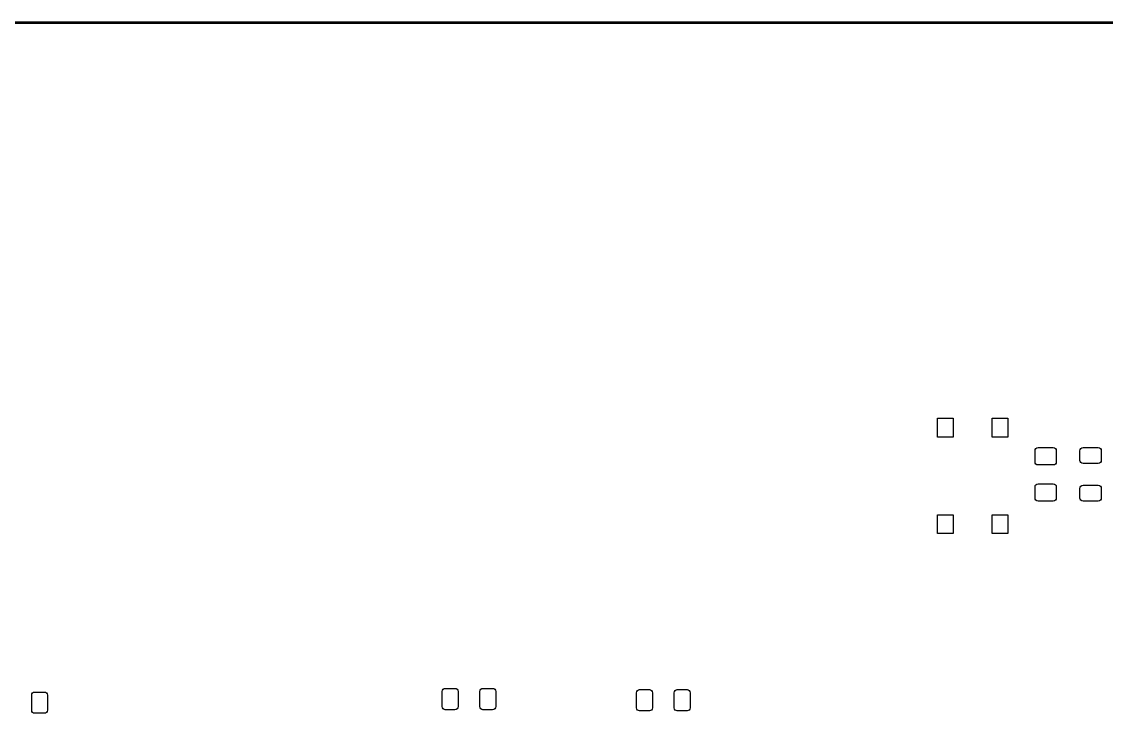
# Model space of a CAD drawing. Extents: x 119 to 479, y -311 to -51.
# Drawn here: x 299.5 to 388.8, y -107.9 to -50.9 of the extents above; entities that cross this region are included whole.
import ezdxf

# ---------------------------------------------------------------- set-up
doc = ezdxf.new("R2010")
doc.units = 0
doc.layers.add('BLACK', color=7, linetype='CONTINUOUS')

msp = doc.modelspace()

# ---------------------------------------------------------------- linework, layer by layer
at = {"layer": 'BLACK', "linetype": 'CONTINUOUS'}
for p, q in [((119, -50.925), (479, -50.925)), ((478.925, -51.075), (119.075, -51.075)), ((374.89, -85.13), (374.89, -83.58)), ((374.89, -83.58), (376.19, -83.58)), ((376.19, -83.58), (376.19, -85.13)), ((379.39, -85.13), (379.39, -83.58)), ((379.39, -83.58), (380.69, -83.58)), ((380.69, -83.58), (380.69, -85.13)), ((376.19, -85.13), (374.89, -85.13)), ((380.69, -85.13), (379.39, -85.13)), ((382.925, -86.25), (382.944, -86.154)), ((382.925, -87.175), (382.925, -86.25)), ((382.944, -86.154), (382.998, -86.073)), ((382.998, -86.073), (383.079, -86.019)), ((383.079, -86.019), (383.175, -86)), ((383.175, -86), (384.425, -86)), ((384.425, -86), (384.521, -86.019)), ((384.521, -86.019), (384.602, -86.073)), ((384.602, -86.073), (384.656, -86.154)), ((384.656, -86.154), (384.675, -86.25)), ((384.675, -86.25), (384.675, -87.175)), ((386.625, -86.25), (386.644, -86.154)), ((386.625, -87.05), (386.625, -86.25)), ((386.644, -86.154), (386.698, -86.073)), ((386.698, -86.073), (386.779, -86.019)), ((386.779, -86.019), (386.875, -86)), ((386.875, -86), (388.125, -86)), ((388.125, -86), (388.221, -86.019)), ((388.221, -86.019), (388.302, -86.073)), ((388.302, -86.073), (388.356, -86.154)), ((388.356, -86.154), (388.375, -86.25)), ((388.375, -86.25), (388.375, -87.05)), ((382.944, -87.271), (382.925, -87.175)), ((382.998, -87.352), (382.944, -87.271)), ((383.079, -87.406), (382.998, -87.352)), ((383.175, -87.425), (383.079, -87.406)), ((384.425, -87.425), (383.175, -87.425)), ((384.521, -87.406), (384.425, -87.425)), ((384.602, -87.352), (384.521, -87.406)), ((384.656, -87.271), (384.602, -87.352)), ((384.675, -87.175), (384.656, -87.271)), ((386.644, -87.146), (386.625, -87.05)), ((386.698, -87.227), (386.644, -87.146)), ((386.779, -87.281), (386.698, -87.227)), ((386.875, -87.3), (386.779, -87.281)), ((388.125, -87.3), (386.875, -87.3)), ((388.221, -87.281), (388.125, -87.3)), ((388.302, -87.227), (388.221, -87.281)), ((388.356, -87.146), (388.302, -87.227)), ((388.375, -87.05), (388.356, -87.146)), ((382.925, -89.225), (382.944, -89.129)), ((382.925, -90.15), (382.925, -89.225)), ((382.944, -89.129), (382.998, -89.048)), ((382.998, -89.048), (383.079, -88.994)), ((383.079, -88.994), (383.175, -88.975)), ((383.175, -88.975), (384.425, -88.975)), ((384.425, -88.975), (384.521, -88.994)), ((384.521, -88.994), (384.602, -89.048)), ((384.602, -89.048), (384.656, -89.129)), ((384.656, -89.129), (384.675, -89.225)), ((384.675, -89.225), (384.675, -90.15)), ((386.625, -89.35), (386.644, -89.254)), ((386.644, -89.254), (386.698, -89.173)), ((386.698, -89.173), (386.779, -89.119)), ((386.779, -89.119), (386.875, -89.1)), ((386.875, -89.1), (388.125, -89.1)), ((388.125, -89.1), (388.221, -89.119)), ((388.221, -89.119), (388.302, -89.173)), ((388.302, -89.173), (388.356, -89.254)), ((388.356, -89.254), (388.375, -89.35)), ((382.944, -90.246), (382.925, -90.15)), ((384.675, -90.15), (384.656, -90.246)), ((386.625, -90.15), (386.625, -89.35)), ((386.644, -90.246), (386.625, -90.15)), ((388.375, -90.15), (388.356, -90.246)), ((388.375, -89.35), (388.375, -90.15)), ((382.998, -90.327), (382.944, -90.246)), ((383.079, -90.381), (382.998, -90.327)), ((383.175, -90.4), (383.079, -90.381)), ((384.425, -90.4), (383.175, -90.4)), ((384.521, -90.381), (384.425, -90.4)), ((384.602, -90.327), (384.521, -90.381)), ((384.656, -90.246), (384.602, -90.327)), ((386.698, -90.327), (386.644, -90.246)), ((386.779, -90.381), (386.698, -90.327)), ((386.875, -90.4), (386.779, -90.381)), ((388.125, -90.4), (386.875, -90.4)), ((388.221, -90.381), (388.125, -90.4)), ((388.302, -90.327), (388.221, -90.381)), ((388.356, -90.246), (388.302, -90.327)), ((374.89, -93.08), (374.89, -91.53)), ((374.89, -91.53), (376.19, -91.53)), ((376.19, -91.53), (376.19, -93.08)), ((379.39, -93.08), (379.39, -91.53)), ((379.39, -91.53), (380.69, -91.53)), ((380.69, -91.53), (380.69, -93.08)), ((376.19, -93.08), (374.89, -93.08)), ((380.69, -93.08), (379.39, -93.08)), ((300.369, -106.279), (300.423, -106.198)), ((300.423, -106.198), (300.504, -106.144)), ((300.504, -106.144), (300.6, -106.125)), ((300.6, -106.125), (301.4, -106.125)), ((301.4, -106.125), (301.496, -106.144)), ((301.496, -106.144), (301.577, -106.198)), ((301.577, -106.198), (301.631, -106.279)), ((334.135, -106.075), (334.154, -105.979)), ((334.135, -107.325), (334.135, -106.075)), ((334.154, -105.979), (334.208, -105.898)), ((334.208, -105.898), (334.289, -105.844)), ((334.289, -105.844), (334.385, -105.825)), ((334.385, -105.825), (335.185, -105.825)), ((335.185, -105.825), (335.281, -105.844)), ((335.281, -105.844), (335.362, -105.898)), ((335.362, -105.898), (335.416, -105.979)), ((335.416, -105.979), (335.435, -106.075)), ((335.435, -106.075), (335.435, -107.325)), ((337.235, -106.075), (337.254, -105.979)), ((337.235, -107.325), (337.235, -106.075)), ((337.254, -105.979), (337.308, -105.898)), ((337.308, -105.898), (337.389, -105.844)), ((337.389, -105.844), (337.485, -105.825)), ((337.485, -105.825), (338.285, -105.825)), ((338.285, -105.825), (338.381, -105.844)), ((338.381, -105.844), (338.462, -105.898)), ((338.462, -105.898), (338.516, -105.979)), ((338.516, -105.979), (338.535, -106.075)), ((338.535, -106.075), (338.535, -107.325)), ((350.135, -106.175), (350.154, -106.079)), ((350.135, -107.425), (350.135, -106.175)), ((350.154, -106.079), (350.208, -105.998)), ((350.208, -105.998), (350.289, -105.944)), ((350.289, -105.944), (350.385, -105.925)), ((350.385, -105.925), (351.185, -105.925)), ((351.185, -105.925), (351.281, -105.944)), ((351.281, -105.944), (351.362, -105.998)), ((351.362, -105.998), (351.416, -106.079)), ((351.416, -106.079), (351.435, -106.175)), ((351.435, -106.175), (351.435, -107.425)), ((353.235, -106.175), (353.254, -106.079)), ((353.235, -107.425), (353.235, -106.175)), ((353.254, -106.079), (353.308, -105.998)), ((353.308, -105.998), (353.389, -105.944)), ((353.389, -105.944), (353.485, -105.925)), ((353.485, -105.925), (354.285, -105.925)), ((354.285, -105.925), (354.381, -105.944)), ((354.381, -105.944), (354.462, -105.998)), ((354.462, -105.998), (354.516, -106.079)), ((354.516, -106.079), (354.535, -106.175)), ((354.535, -106.175), (354.535, -107.425)), ((300.35, -106.375), (300.369, -106.279)), ((300.35, -107.625), (300.35, -106.375)), ((301.631, -106.279), (301.65, -106.375)), ((301.65, -106.375), (301.65, -107.625)), ((300.369, -107.721), (300.35, -107.625)), ((300.423, -107.802), (300.369, -107.721)), ((300.504, -107.856), (300.423, -107.802)), ((300.6, -107.875), (300.504, -107.856)), ((301.4, -107.875), (300.6, -107.875)), ((301.496, -107.856), (301.4, -107.875)), ((301.577, -107.802), (301.496, -107.856)), ((301.631, -107.721), (301.577, -107.802)), ((301.65, -107.625), (301.631, -107.721)), ((334.154, -107.421), (334.135, -107.325)), ((334.208, -107.502), (334.154, -107.421)), ((334.289, -107.556), (334.208, -107.502)), ((334.385, -107.575), (334.289, -107.556)), ((335.185, -107.575), (334.385, -107.575)), ((335.281, -107.556), (335.185, -107.575)), ((335.362, -107.502), (335.281, -107.556)), ((335.416, -107.421), (335.362, -107.502)), ((335.435, -107.325), (335.416, -107.421)), ((337.254, -107.421), (337.235, -107.325)), ((337.308, -107.502), (337.254, -107.421)), ((337.389, -107.556), (337.308, -107.502)), ((337.485, -107.575), (337.389, -107.556)), ((338.285, -107.575), (337.485, -107.575)), ((338.381, -107.556), (338.285, -107.575)), ((338.462, -107.502), (338.381, -107.556)), ((338.516, -107.421), (338.462, -107.502)), ((338.535, -107.325), (338.516, -107.421)), ((350.154, -107.521), (350.135, -107.425)), ((350.208, -107.602), (350.154, -107.521)), ((350.289, -107.656), (350.208, -107.602)), ((350.385, -107.675), (350.289, -107.656)), ((351.185, -107.675), (350.385, -107.675)), ((351.281, -107.656), (351.185, -107.675)), ((351.362, -107.602), (351.281, -107.656)), ((351.416, -107.521), (351.362, -107.602)), ((351.435, -107.425), (351.416, -107.521)), ((353.254, -107.521), (353.235, -107.425)), ((353.308, -107.602), (353.254, -107.521)), ((353.389, -107.656), (353.308, -107.602)), ((353.485, -107.675), (353.389, -107.656)), ((354.285, -107.675), (353.485, -107.675)), ((354.381, -107.656), (354.285, -107.675)), ((354.462, -107.602), (354.381, -107.656)), ((354.516, -107.521), (354.462, -107.602)), ((354.535, -107.425), (354.516, -107.521))]:
    msp.add_line(p, q, dxfattribs=at)

doc.saveas('drawing.dxf')
